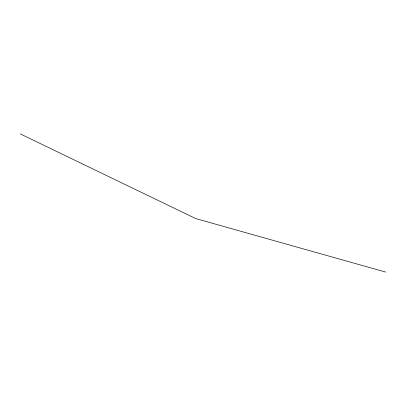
<?xml version="1.0" encoding="UTF-8"?>
<svg xmlns="http://www.w3.org/2000/svg" width="406" height="406" viewBox="0 0 406 406"><rect width="100%" height="100%" fill="white"/><g stroke="black" fill="none" stroke-linecap="round" stroke-linejoin="round"><path stroke-width="0.61" d="M385.7 272.086L195.682 218.56L20.3 133.914"/></g></svg>
